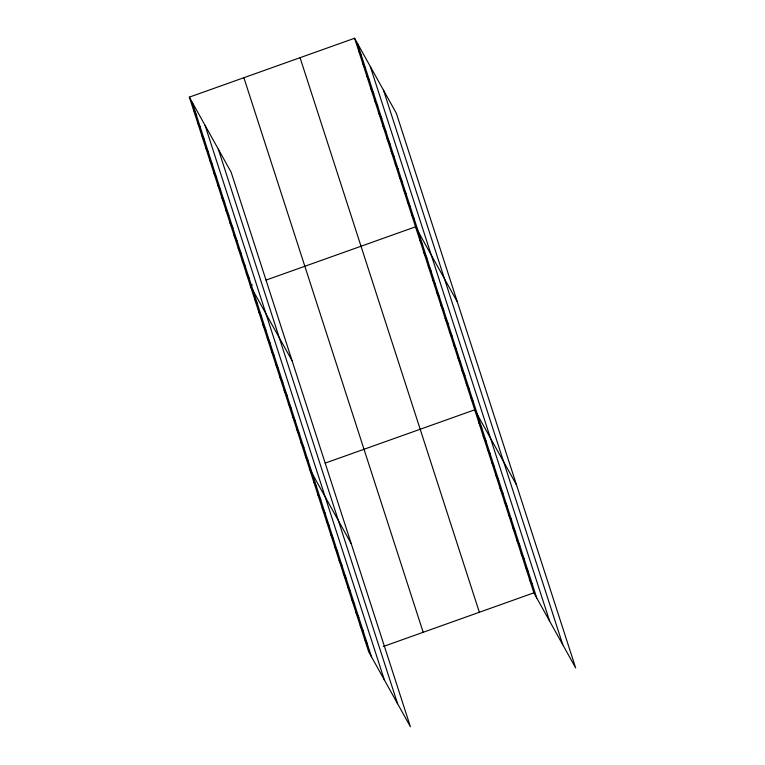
<?xml version="1.0" encoding="UTF-8"?>
<svg xmlns="http://www.w3.org/2000/svg" width="765" height="765" viewBox="0 0 765 765"><rect width="100%" height="100%" fill="white"/><g stroke="black" fill="none" stroke-linecap="round" stroke-linejoin="round"><path stroke-width="1.15" d="M189.357 97.136L231.126 172.173L410.413 726.75L368.654 651.723L189.357 97.136L354.587 38.25L396.347 113.277L575.643 667.864L533.874 592.827L354.587 38.25M252.421 284.953L250.318 285.699L292.077 360.726M266.048 280.095L415.548 226.803L457.307 301.84M325.221 463.102L474.711 409.82L516.471 484.847M383.332 646.492L533.874 592.827M358.651 50.825L361.52 55.979M362.715 63.39L365.584 68.544M366.779 75.965L369.648 81.119M370.843 88.53L373.712 93.693M374.907 101.104L377.776 106.259M378.971 113.669L381.84 118.833M383.036 126.244L385.904 131.398M387.1 138.819L389.968 143.973M391.164 151.384L394.032 156.538M395.228 163.959L398.096 169.113M399.292 176.524L402.161 181.678M403.356 189.098L406.225 194.253M407.42 201.664L410.289 206.827M411.484 214.238L414.353 219.392M419.775 239.875L422.643 245.039M424.001 252.957L426.87 258.111M428.218 266.029L431.097 271.183M432.445 279.101L435.323 284.255M436.672 292.173L439.55 297.327M440.898 305.245L443.776 310.399M445.125 318.317L447.994 323.471M449.351 331.388L452.22 336.543M453.578 344.46L456.447 349.615M457.805 357.532L460.673 362.686M462.031 370.604L464.9 375.758M466.258 383.676L469.127 388.83M470.485 396.748L473.353 401.902M478.938 422.892L481.807 428.046M483.164 435.964L486.033 441.118M487.391 449.036L490.26 454.19M491.618 462.108L494.486 467.262M495.844 475.18L498.713 480.334M500.071 488.252L502.94 493.406M504.298 501.324L507.166 506.487M508.524 514.396L511.393 519.559M512.751 527.468L515.62 532.631M516.977 540.539L519.846 545.703M521.204 553.611L524.073 558.775M525.421 566.683L528.299 571.847M529.648 579.755L532.526 584.919M193.421 109.711L196.299 114.865M197.485 122.276L200.363 127.439M201.549 134.85L204.427 140.005M205.613 147.425L208.491 152.579M209.677 159.99L212.555 165.144M213.741 172.565L216.619 177.719M217.805 185.13L220.683 190.294M221.869 197.705L224.747 202.859M225.933 210.27L228.812 215.434M229.997 222.845L232.876 227.999M234.061 235.419L236.94 240.573M238.125 247.984L241.004 253.139M242.189 260.559L245.068 265.713M246.254 273.124L249.132 278.288M254.544 298.771L257.413 303.925M258.771 311.843L261.64 316.997M262.997 324.915L265.866 330.069M267.224 337.987L270.093 343.141M271.451 351.059L274.319 356.213M275.677 364.13L278.546 369.285M279.904 377.202L282.773 382.357M284.131 390.274L286.999 395.428M288.357 403.346L291.226 408.5M292.584 416.418L295.453 421.572M296.81 429.49L299.679 434.644M301.037 442.562L303.906 447.726M305.264 455.634L308.132 460.798M309.49 468.706L351.25 543.733M313.717 481.778L316.586 486.942M317.944 494.85L320.812 500.014M322.17 507.922L325.039 513.086M326.397 520.994L329.266 526.157M330.623 534.066L333.492 539.229M334.841 547.147L337.719 552.301M339.067 560.219L341.945 565.373M343.294 573.291L346.172 578.445M347.52 586.363L350.399 591.517M351.747 599.435L354.616 604.589M355.974 612.507L358.842 617.661M360.2 625.579L363.069 630.733M364.427 638.651L367.296 643.805M383.514 90.222L562.801 644.799M370.289 66.469L549.586 621.046M357.456 43.404L536.753 597.991M300.062 57.681L479.359 612.268M243.882 77.705L423.179 632.292M218.293 149.108L397.58 703.695M205.068 125.355L384.355 679.932M192.235 102.3L371.522 656.877"/></g></svg>
